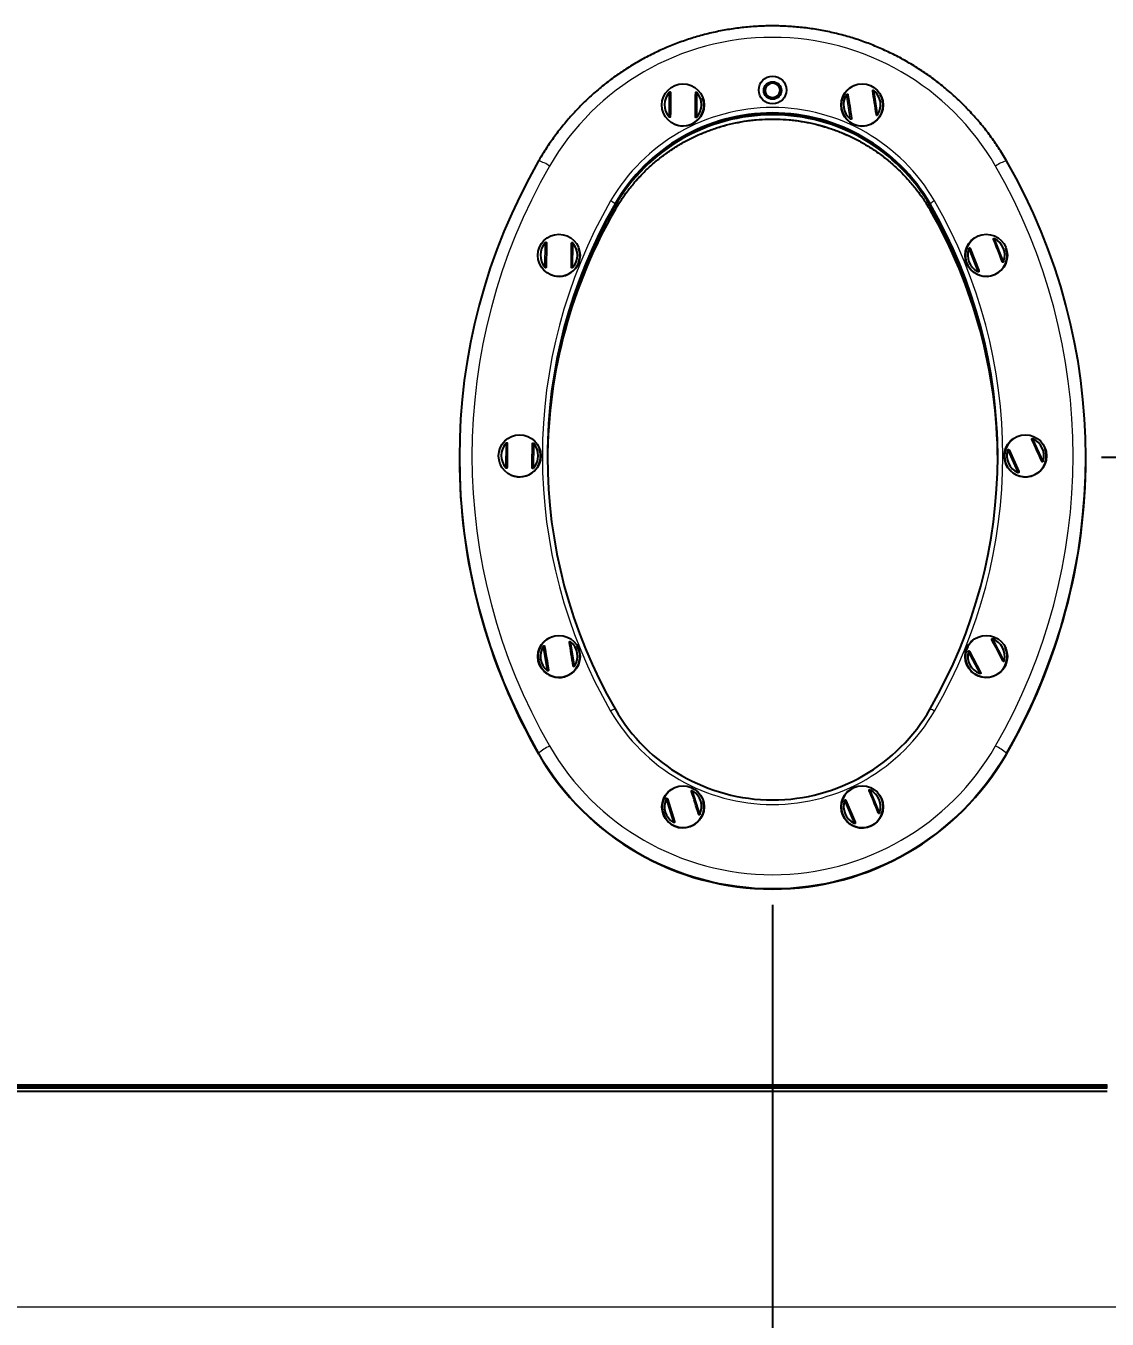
# Model space of a CAD drawing. Header units: millimetres. Extents: x -218071 to -203542, y 15363 to 51382.
# Drawn here: x -217506.8 to -217463.8, y 51213.1 to 51264.5 of the extents above; entities that cross this region are included whole.
import ezdxf

# ---------------------------------------------------------------- set-up
doc = ezdxf.new("R2010")
doc.units = ezdxf.units.MM
doc.header["$LTSCALE"] = 4
doc.layers.add('TPF-DIMENSIONS', color=3, linetype='Continuous')
doc.layers.add('TPF-EQUIPEMENT', color=7, linetype='Continuous')
doc.dimstyles.new('ISO-25', dxfattribs={"dimtxt": 2.5, "dimasz": 2, "dimexe": 1.25, "dimexo": 0.625, "dimtad": 1, "dimtxsty": 'Standard', "dimcen": -2.5, "dimclrt": 256, "dimadec": 0, "dimazin": 0, "dimtfac": 1, "dimtmove": 0, "dimatfit": 3, "dimfxl": 1, "dimarcsym": 0})

# ---------------------------------------------------------------- blocks, each defined once
blk = doc.blocks.new('*D687')
at = {"layer": 'Defpoints', "color": 0, "transparency": 16777216}
for p in [(-217520.102, 51230.158), (-217477.102, 51230.158), (-217477.102, 51112.158)]:
    blk.add_point(p, dxfattribs=at)
at = {"layer": 'TPF-DIMENSIONS', "color": 0, "lineweight": -2, "transparency": 16777216}
for p, q in [((-217520.102, 51229.533), (-217520.102, 51110.908)), ((-217477.102, 51229.533), (-217477.102, 51110.908)), ((-217518.102, 51112.158), (-217479.102, 51112.158))]:
    blk.add_line(p, q, dxfattribs=at)
at = {"layer": 'TPF-DIMENSIONS', "color": 0, "transparency": 16777216}
for points in [[(-217518.102, 51112.491), (-217518.102, 51111.825), (-217520.102, 51112.158)], [(-217479.102, 51112.491), (-217479.102, 51111.825), (-217477.102, 51112.158)]]:
    blk.add_solid(points, dxfattribs=at)
at = {"layer": 'TPF-DIMENSIONS', "transparency": 16777216, "insert": (-217498.602, 51114.033), "char_height": 2.5, "attachment_point": 5}
blk.add_mtext('43', dxfattribs=at)
blk = doc.blocks.new('*D688')
at = {"layer": 'Defpoints', "color": 0, "transparency": 16777216}
for p in [(-217464.652, 51247.327), (-217421.467, 51247.327), (-217448.852, 51132.036)]:
    blk.add_point(p, dxfattribs=at)
at = {"layer": 'TPF-DIMENSIONS', "color": 0, "lineweight": -2, "transparency": 16777216}
for p, q in [((-217464.027, 51247.327), (-217420.217, 51247.327)), ((-217421.467, 51134.036), (-217421.467, 51245.327)), ((-217448.227, 51132.036), (-217420.217, 51132.036))]:
    blk.add_line(p, q, dxfattribs=at)
at = {"layer": 'TPF-DIMENSIONS', "color": 0, "transparency": 16777216}
for points in [[(-217421.8, 51245.327), (-217421.133, 51245.327), (-217421.467, 51247.327)], [(-217421.8, 51134.036), (-217421.133, 51134.036), (-217421.467, 51132.036)]]:
    blk.add_solid(points, dxfattribs=at)
at = {"layer": 'TPF-DIMENSIONS', "transparency": 16777216, "insert": (-217423.342, 51189.682), "char_height": 2.5, "attachment_point": 5, "rotation": 90}
blk.add_mtext('115', dxfattribs=at)

msp = doc.modelspace()

# ---------------------------------------------------------------- linework, layer by layer
at = {"layer": 'TPF-EQUIPEMENT', "color": 8, "linetype": 'Continuous', "lineweight": 18, "transparency": 33554671}
for p, q in [((-217481.217, 51260.848), (-217481.208, 51261.823)), ((-217480.108, 51261.813), (-217480.117, 51260.838)), ((-217477.425, 51261.788), (-217477.45, 51261.88)), ((-217473.072, 51261.895), (-217472.925, 51260.931)), ((-217474.013, 51260.767), (-217474.159, 51261.731)), ((-217483.366, 51257.318), (-217483.371, 51257.321)), ((-217483.366, 51257.389), (-217483.366, 51257.33)), ((-217483.366, 51257.318), (-217483.366, 51257.15)), ((-217470.839, 51257.389), (-217470.839, 51257.33)), ((-217470.834, 51257.321), (-217470.839, 51257.318)), ((-217470.839, 51257.318), (-217470.839, 51257.15)), ((-217486.15, 51254.871), (-217486.141, 51255.846)), ((-217485.041, 51255.836), (-217485.05, 51254.861)), ((-217468.274, 51256.007), (-217467.92, 51255.098)), ((-217468.945, 51254.701), (-217469.3, 51255.609)), ((-217466.754, 51248.054), (-217466.35, 51247.166)), ((-217487.707, 51246.902), (-217487.698, 51247.877)), ((-217486.598, 51247.867), (-217486.607, 51246.892)), ((-217467.351, 51246.714), (-217467.755, 51247.602)), ((-217486.06, 51238.846), (-217486.216, 51239.808)), ((-217485.131, 51239.983), (-217484.974, 51239.021)), ((-217468.35, 51240.101), (-217467.895, 51239.237)), ((-217468.869, 51238.728), (-217469.324, 51239.592)), ((-217486.401, 51235.555), (-217486.401, 51235.522)), ((-217467.804, 51235.555), (-217467.804, 51235.522)), ((-217480.283, 51234.065), (-217479.992, 51233.134)), ((-217473.223, 51234.098), (-217472.846, 51233.198)), ((-217481.043, 51232.809), (-217481.333, 51233.741)), ((-217473.862, 51232.777), (-217474.238, 51233.677)), ((-217463.802, 51222.331), (-217463.802, 51222.383)), ((-217463.802, 51222.317), (-217463.802, 51222.331)), ((-217463.802, 51222.248), (-217463.802, 51222.317)), ((-217638.552, 51213.557), (-217444.652, 51213.557))]:
    msp.add_line(p, q, dxfattribs=at)
at = {"layer": 'TPF-EQUIPEMENT', "color": 7, "linetype": 'Continuous', "lineweight": 25, "transparency": 33554671}
for p, q in [((-217480.167, 51260.861), (-217480.159, 51261.8)), ((-217477.425, 51261.788), (-217477.432, 51261.781)), ((-217477.386, 51261.808), (-217477.427, 51261.768)), ((-217477.386, 51261.808), (-217477.386, 51261.821)), ((-217476.819, 51262.004), (-217476.819, 51262.017)), ((-217477.269, 51261.592), (-217477.252, 51261.608)), ((-217474.107, 51261.725), (-217473.966, 51260.797)), ((-217485.1, 51254.884), (-217485.091, 51255.823)), ((-217469.246, 51255.615), (-217468.905, 51254.74)), ((-217486.657, 51246.915), (-217486.648, 51247.853)), ((-217467.702, 51247.61), (-217467.313, 51246.755)), ((-217489.552, 51247.327), (-217489.552, 51247.294)), ((-217464.652, 51247.294), (-217464.652, 51247.327)), ((-217486.164, 51239.803), (-217486.014, 51238.876)), ((-217469.271, 51239.603), (-217468.834, 51238.772)), ((-217481.28, 51233.742), (-217481.001, 51232.846)), ((-217474.185, 51233.683), (-217473.823, 51232.817)), ((-217533.756, 51222.383), (-217463.802, 51222.383)), ((-217533.701, 51222.331), (-217463.802, 51222.331)), ((-217463.802, 51222.317), (-217533.69, 51222.317)), ((-217463.802, 51222.248), (-217533.645, 51222.248)), ((-217533.607, 51222.127), (-217463.802, 51222.127))]:
    msp.add_line(p, q, dxfattribs=at)
at = {"layer": 'TPF-EQUIPEMENT', "color": 7, "linetype": 'Continuous', "lineweight": 25, "transparency": 33554671, "flags": 128}
for points in [[(-217481.158, 51261.809), (-217481.159, 51261.706), (-217481.161, 51261.593), (-217481.162, 51261.475), (-217481.163, 51261.352), (-217481.164, 51261.227), (-217481.165, 51261.104), (-217481.166, 51260.984), (-217481.167, 51260.871)], [(-217480.167, 51260.861), (-217480.166, 51260.975), (-217480.165, 51261.095), (-217480.164, 51261.218), (-217480.163, 51261.343), (-217480.162, 51261.466), (-217480.161, 51261.584), (-217480.16, 51261.696), (-217480.159, 51261.8)], [(-217472.977, 51260.946), (-217472.994, 51261.058), (-217473.011, 51261.177), (-217473.029, 51261.299), (-217473.048, 51261.422), (-217473.066, 51261.543), (-217473.085, 51261.661), (-217473.102, 51261.771), (-217473.118, 51261.873)], [(-217474.107, 51261.725), (-217474.091, 51261.622), (-217474.073, 51261.512), (-217474.055, 51261.394), (-217474.037, 51261.273), (-217474.018, 51261.15), (-217474, 51261.028), (-217473.982, 51260.909), (-217473.966, 51260.797)], [(-217486.091, 51255.832), (-217486.092, 51255.728), (-217486.093, 51255.616), (-217486.094, 51255.497), (-217486.095, 51255.375), (-217486.097, 51255.25), (-217486.098, 51255.127), (-217486.099, 51255.007), (-217486.1, 51254.893)], [(-217485.1, 51254.884), (-217485.099, 51254.998), (-217485.098, 51255.118), (-217485.097, 51255.241), (-217485.095, 51255.366), (-217485.094, 51255.488), (-217485.093, 51255.607), (-217485.092, 51255.719), (-217485.091, 51255.823)], [(-217487.648, 51247.862), (-217487.649, 51247.759), (-217487.65, 51247.647), (-217487.651, 51247.528), (-217487.652, 51247.405), (-217487.654, 51247.281), (-217487.655, 51247.157), (-217487.656, 51247.038), (-217487.657, 51246.924)], [(-217486.657, 51246.915), (-217486.656, 51247.029), (-217486.655, 51247.148), (-217486.654, 51247.272), (-217486.653, 51247.396), (-217486.651, 51247.519), (-217486.65, 51247.638), (-217486.649, 51247.75), (-217486.648, 51247.853)], [(-217486.164, 51239.803), (-217486.147, 51239.701), (-217486.128, 51239.59), (-217486.109, 51239.473), (-217486.089, 51239.352), (-217486.069, 51239.229), (-217486.05, 51239.107), (-217486.031, 51238.989), (-217486.014, 51238.876)], [(-217485.027, 51239.035), (-217485.044, 51239.148), (-217485.063, 51239.266), (-217485.082, 51239.388), (-217485.102, 51239.51), (-217485.122, 51239.632), (-217485.141, 51239.749), (-217485.16, 51239.86), (-217485.177, 51239.961)]]:
    msp.add_lwpolyline(points, dxfattribs=at)
at = {"layer": 'TPF-EQUIPEMENT', "color": 7, "linetype": 'Continuous', "lineweight": 25, "transparency": 33554671}
for centre, radius in [((-217477.101, 51261.915), 0.549), ((-217480.663, 51261.321), 0.839), ((-217477.102, 51261.898), 0.349), ((-217473.542, 51261.321), 0.839), ((-217485.596, 51255.344), 0.839), ((-217468.609, 51255.344), 0.839), ((-217487.153, 51247.375), 0.839), ((-217467.051, 51247.375), 0.839), ((-217485.595, 51239.405), 0.839), ((-217468.608, 51239.405), 0.839), ((-217480.662, 51233.428), 0.839), ((-217473.541, 51233.428), 0.839)]:
    msp.add_circle(centre, radius, dxfattribs=at)
at = {"layer": 'TPF-EQUIPEMENT', "color": 8, "linetype": 'Continuous', "lineweight": 18, "transparency": 33554671}
for centre, radius, start, end in [((-217477.102, 51253.769), 10.24, 30.0381, 149.9619), ((-217477.102, 51261.925), 0.35, 244.7144, 352.6896), ((-217477.102, 51253.784), 7.435, 30.0369, 149.9631), ((-217477.102, 51253.528), 7.235, 30.0369, 149.9631), ((-217465.985, 51247.371), 23.067, 150.0271, 209.9729), ((-217486.786, 51257.722), 1.431, 55.1097, 74.3963), ((-217467.419, 51257.722), 1.431, 105.6037, 124.8903), ((-217488.22, 51247.371), 23.067, 330.0271, 29.9729), ((-217465.965, 51247.371), 20.287, 150.0269, 209.9731), ((-217483.885, 51256.804), 0.783, 48.402, 63.7505), ((-217470.32, 51256.804), 0.783, 116.2495, 131.598), ((-217488.239, 51247.371), 20.287, 330.0269, 29.9731), ((-217483.212, 51236.766), 0.572, 105.6037, 124.8903), ((-217477.102, 51240.958), 7.435, 210.0369, 329.9631), ((-217470.993, 51236.766), 0.572, 55.1097, 74.3963), ((-217485.102, 51234.092), 1.956, 116.2495, 131.598), ((-217477.102, 51240.973), 10.24, 210.0381, 329.9619), ((-217469.103, 51234.092), 1.956, 48.402, 63.7505), ((-217477.102, 51240.932), 10.741, 210.0392, 329.9608)]:
    msp.add_arc(centre, radius, start, end, dxfattribs=at)
at = {"layer": 'TPF-EQUIPEMENT', "color": 7, "linetype": 'Continuous', "lineweight": 25, "transparency": 33554671}
for centre, radius, start, end in [((-217480.668, 51261.331), 0.731, 137.6747, 221.2737), ((-217480.658, 51261.331), 0.731, 317.6747, 41.2737), ((-217477.102, 51261.836), 0.35, 5.1705, 174.8295), ((-217477.102, 51261.884), 0.3, 43.8619, 176.5419), ((-217477.105, 51261.919), 0.298, 148.6227, 199.2309), ((-217477.103, 51261.907), 0.299, 199.2739, 248.5298), ((-217477.102, 51261.92), 0.299, 248.3156, 19.0517), ((-217477.101, 51261.885), 0.298, 3.261, 43.9321), ((-217477.101, 51261.906), 0.299, 19.2439, 41.8059), ((-217473.541, 51261.316), 0.831, 110.4901, 29.7848), ((-217473.538, 51261.331), 0.732, 326.8382, 50.4248), ((-217480.662, 51261.319), 0.83, 245.9452, 20.5748), ((-217473.547, 51261.331), 0.732, 146.8382, 230.4248), ((-217477.102, 51253.768), 7.235, 30.0369, 149.9631), ((-217477.102, 51253.709), 7.235, 30.0369, 149.9631), ((-217477.102, 51253.697), 7.235, 30.0369, 149.9631), ((-217465.989, 51247.327), 23.564, 150.0269, 209.9731), ((-217488.216, 51247.327), 23.564, 330.0269, 29.9731), ((-217465.964, 51247.354), 20.088, 150.0269, 209.9731), ((-217465.958, 51247.292), 20.094, 150.0301, 179.9096), ((-217465.959, 51247.28), 20.094, 150.0297, 179.8926), ((-217488.241, 51247.354), 20.088, 330.0269, 29.9731), ((-217488.246, 51247.292), 20.094, 0.09, 29.9703), ((-217488.247, 51247.28), 20.094, 0.1078, 29.9699), ((-217465.958, 51247.112), 20.094, 150.0301, 179.6522), ((-217488.246, 51247.112), 20.094, 0.3474, 29.9703), ((-217485.6, 51255.354), 0.731, 137.6747, 221.2737), ((-217485.595, 51255.341), 0.83, 245.9452, 20.5748), ((-217485.591, 51255.354), 0.731, 317.6747, 41.2737), ((-217468.609, 51255.34), 0.831, 123.0877, 19.5189), ((-217491.023, 51246.601), 24.568, 20.2422, 22.4317), ((-217468.606, 51255.354), 0.732, 339.5741, 63.0998), ((-217468.613, 51255.354), 0.732, 159.5741, 243.0998), ((-217491.955, 51246.24), 24.568, 20.2422, 22.4317), ((-217467.052, 51247.37), 0.831, 126.1809, 22.608), ((-217486.245, 51238.654), 21.591, 23.22, 25.7118), ((-217467.049, 51247.384), 0.733, 342.7139, 66.2179), ((-217487.157, 51247.384), 0.731, 137.6747, 221.2737), ((-217487.152, 51247.372), 0.83, 245.9452, 20.5748), ((-217487.148, 51247.384), 0.731, 317.6747, 41.2737), ((-217467.056, 51247.384), 0.733, 162.7139, 246.2179), ((-217487.156, 51238.243), 21.591, 23.22, 25.7118), ((-217465.982, 51247.297), 23.571, 180.0057, 209.9701), ((-217488.223, 51247.297), 23.571, 330.0299, 359.9943), ((-217485.594, 51239.4), 0.831, 111.0656, 30.3587), ((-217485.6, 51239.414), 0.732, 147.4204, 231.0052), ((-217485.591, 51239.415), 0.732, 327.4204, 51.0052), ((-217468.609, 51239.401), 0.831, 129.4459, 25.8727), ((-217485.15, 51230.707), 19.199, 26.3698, 29.1726), ((-217468.606, 51239.414), 0.733, 346.0319, 69.5105), ((-217468.613, 51239.415), 0.733, 166.0319, 249.5105), ((-217486.035, 51230.244), 19.199, 26.3698, 29.1726), ((-217477.102, 51240.939), 7.235, 210.0369, 329.9631), ((-217477.102, 51240.899), 10.741, 210.0392, 329.9608), ((-217480.662, 51233.423), 0.831, 119.095, 15.5364), ((-217508.867, 51224.655), 30.045, 16.4066, 18.1966), ((-217480.659, 51233.437), 0.732, 335.5266, 59.0766), ((-217473.541, 51233.424), 0.831, 124.4196, 20.8486), ((-217494.466, 51224.695), 23.183, 21.5237, 23.8442), ((-217473.539, 51233.437), 0.732, 340.9257, 64.4422), ((-217480.667, 51233.437), 0.732, 155.5266, 239.0766), ((-217509.823, 51224.36), 30.045, 16.4066, 18.1966), ((-217473.546, 51233.437), 0.732, 160.9257, 244.4422), ((-217495.389, 51224.312), 23.183, 21.5237, 23.8442)]:
    msp.add_arc(centre, radius, start, end, dxfattribs=at)
for points, knots in [([(-217467.805, 51259.101), (-217467.857, 51259.191), (-217468.008, 51259.448), (-217468.278, 51259.859), (-217468.622, 51260.327), (-217468.991, 51260.776), (-217469.384, 51261.204), (-217469.8, 51261.61), (-217470.237, 51261.993), (-217470.694, 51262.352), (-217471.17, 51262.686), (-217471.664, 51262.994), (-217472.174, 51263.274), (-217472.698, 51263.527), (-217473.235, 51263.75), (-217473.784, 51263.945), (-217474.342, 51264.109), (-217474.909, 51264.243), (-217475.482, 51264.346), (-217476.06, 51264.418), (-217476.641, 51264.459), (-217477.223, 51264.468), (-217477.805, 51264.446), (-217478.385, 51264.393), (-217478.961, 51264.308), (-217479.531, 51264.192), (-217480.095, 51264.045), (-217480.649, 51263.868), (-217481.193, 51263.661), (-217481.725, 51263.426), (-217482.244, 51263.162), (-217482.747, 51262.87), (-217483.234, 51262.551), (-217483.702, 51262.207), (-217484.152, 51261.838), (-217484.58, 51261.445), (-217484.986, 51261.029), (-217485.369, 51260.592), (-217485.728, 51260.135), (-217486.056, 51259.668), (-217486.274, 51259.319), (-217486.383, 51259.131), (-217486.4, 51259.101)], [0, 0, 0, 0, 0.013935, 0.039793, 0.065655, 0.091516, 0.117378, 0.143241, 0.169103, 0.194967, 0.22083, 0.246694, 0.272558, 0.298422, 0.324287, 0.350152, 0.376017, 0.401883, 0.427748, 0.453614, 0.47948, 0.505347, 0.531213, 0.557079, 0.582945, 0.608811, 0.634677, 0.660543, 0.686409, 0.712274, 0.73814, 0.764005, 0.789869, 0.815734, 0.841598, 0.867462, 0.893325, 0.919188, 0.945051, 0.970913, 0.995415, 1, 1, 1, 1]), ([(-217481.208, 51261.823), (-217481.204, 51261.827), (-217481.198, 51261.834), (-217481.188, 51261.84), (-217481.18, 51261.843), (-217481.173, 51261.842), (-217481.167, 51261.839), (-217481.161, 51261.831), (-217481.159, 51261.82), (-217481.159, 51261.811), (-217481.158, 51261.809)], [0, 0, 0, 0, 0.162591, 0.272732, 0.360768, 0.449106, 0.532458, 0.668131, 0.902571, 1, 1, 1, 1]), ([(-217480.159, 51261.8), (-217480.158, 51261.808), (-217480.157, 51261.82), (-217480.15, 51261.83), (-217480.144, 51261.833), (-217480.137, 51261.833), (-217480.129, 51261.83), (-217480.119, 51261.824), (-217480.112, 51261.817), (-217480.108, 51261.813)], [0, 0, 0, 0, 0.3349613, 0.4430325, 0.5519687, 0.6356631, 0.7193111, 0.8331976, 1, 1, 1, 1]), ([(-217477.386, 51261.821), (-217477.386, 51261.821), (-217477.386, 51261.821), (-217477.389, 51261.82), (-217477.396, 51261.815), (-217477.406, 51261.806), (-217477.416, 51261.796), (-217477.422, 51261.791), (-217477.425, 51261.788)], [0, 0, 0, 0, 0.115609, 0.229851, 0.459452, 0.707307, 0.851054, 1, 1, 1, 1]), ([(-217473.118, 51261.873), (-217473.119, 51261.882), (-217473.12, 51261.894), (-217473.115, 51261.904), (-217473.11, 51261.909), (-217473.103, 51261.91), (-217473.094, 51261.908), (-217473.083, 51261.904), (-217473.076, 51261.898), (-217473.072, 51261.895)], [0, 0, 0, 0, 0.334961, 0.443033, 0.551969, 0.635663, 0.719311, 0.833198, 1, 1, 1, 1]), ([(-217477.252, 51261.608), (-217477.249, 51261.611), (-217477.243, 51261.616), (-217477.233, 51261.626), (-217477.223, 51261.635), (-217477.216, 51261.64), (-217477.213, 51261.642), (-217477.213, 51261.641), (-217477.213, 51261.641)], [0, 0, 0, 0, 0.145858, 0.290178, 0.541053, 0.770746, 0.88468, 1, 1, 1, 1]), ([(-217474.159, 51261.731), (-217474.156, 51261.735), (-217474.151, 51261.743), (-217474.142, 51261.75), (-217474.134, 51261.754), (-217474.127, 51261.755), (-217474.12, 51261.753), (-217474.113, 51261.746), (-217474.109, 51261.735), (-217474.107, 51261.727), (-217474.107, 51261.725)], [0, 0, 0, 0, 0.162591, 0.272732, 0.360768, 0.449106, 0.532458, 0.668131, 0.902571, 1, 1, 1, 1]), ([(-217483.366, 51257.148), (-217483.325, 51257.217), (-217483.204, 51257.423), (-217482.982, 51257.753), (-217482.691, 51258.131), (-217482.376, 51258.489), (-217482.038, 51258.825), (-217481.678, 51259.139), (-217481.298, 51259.428), (-217480.9, 51259.691), (-217480.486, 51259.928), (-217480.056, 51260.136), (-217479.614, 51260.316), (-217479.16, 51260.467), (-217478.698, 51260.587), (-217478.228, 51260.677), (-217477.754, 51260.735), (-217477.277, 51260.763), (-217476.799, 51260.758), (-217476.323, 51260.723), (-217475.849, 51260.656), (-217475.382, 51260.558), (-217474.922, 51260.429), (-217474.471, 51260.271), (-217474.032, 51260.083), (-217473.606, 51259.867), (-217473.196, 51259.623), (-217472.803, 51259.352), (-217472.428, 51259.057), (-217472.074, 51258.737), (-217471.742, 51258.395), (-217471.433, 51258.031), (-217471.154, 51257.655), (-217470.961, 51257.357), (-217470.862, 51257.187), (-217470.839, 51257.148)], [0, 0, 0, 0, 0.015925, 0.047432, 0.078942, 0.110452, 0.141961, 0.173468, 0.204975, 0.23648, 0.267985, 0.299488, 0.33099, 0.362492, 0.393993, 0.425494, 0.456993, 0.488493, 0.519992, 0.551491, 0.58299, 0.61449, 0.645989, 0.677489, 0.708989, 0.74049, 0.771992, 0.803495, 0.834998, 0.866503, 0.898008, 0.929515, 0.961023, 0.990878, 1, 1, 1, 1]), ([(-217481.167, 51260.871), (-217481.168, 51260.861), (-217481.168, 51260.848), (-217481.176, 51260.836), (-217481.182, 51260.831), (-217481.189, 51260.83), (-217481.197, 51260.832), (-217481.207, 51260.838), (-217481.213, 51260.844), (-217481.217, 51260.848)], [0, 0, 0, 0, 0.334961, 0.443033, 0.551969, 0.635663, 0.719311, 0.833198, 1, 1, 1, 1]), ([(-217480.117, 51260.838), (-217480.121, 51260.834), (-217480.127, 51260.828), (-217480.138, 51260.822), (-217480.146, 51260.82), (-217480.153, 51260.822), (-217480.159, 51260.826), (-217480.165, 51260.836), (-217480.167, 51260.849), (-217480.167, 51260.859), (-217480.167, 51260.861)], [0, 0, 0, 0, 0.162591, 0.272732, 0.360768, 0.449106, 0.532458, 0.668131, 0.902571, 1, 1, 1, 1]), ([(-217473.966, 51260.797), (-217473.965, 51260.787), (-217473.964, 51260.774), (-217473.969, 51260.761), (-217473.975, 51260.756), (-217473.982, 51260.753), (-217473.99, 51260.754), (-217474.001, 51260.758), (-217474.008, 51260.764), (-217474.013, 51260.767)], [0, 0, 0, 0, 0.334961, 0.443033, 0.551969, 0.635663, 0.719311, 0.833198, 1, 1, 1, 1]), ([(-217472.925, 51260.931), (-217472.928, 51260.926), (-217472.934, 51260.919), (-217472.943, 51260.912), (-217472.95, 51260.909), (-217472.957, 51260.909), (-217472.964, 51260.912), (-217472.971, 51260.921), (-217472.975, 51260.933), (-217472.977, 51260.943), (-217472.977, 51260.946)], [0, 0, 0, 0, 0.162591, 0.272732, 0.360768, 0.449106, 0.532458, 0.668131, 0.902571, 1, 1, 1, 1]), ([(-217486.141, 51255.846), (-217486.137, 51255.85), (-217486.131, 51255.856), (-217486.121, 51255.863), (-217486.112, 51255.865), (-217486.106, 51255.865), (-217486.099, 51255.862), (-217486.093, 51255.854), (-217486.091, 51255.843), (-217486.091, 51255.834), (-217486.091, 51255.832)], [0, 0, 0, 0, 0.162591, 0.272732, 0.360768, 0.449106, 0.532458, 0.668131, 0.902571, 1, 1, 1, 1]), ([(-217485.091, 51255.823), (-217485.091, 51255.831), (-217485.09, 51255.843), (-217485.083, 51255.852), (-217485.077, 51255.856), (-217485.069, 51255.856), (-217485.061, 51255.853), (-217485.051, 51255.847), (-217485.045, 51255.84), (-217485.041, 51255.836)], [0, 0, 0, 0, 0.3349613, 0.4430325, 0.5519687, 0.6356631, 0.7193111, 0.8331976, 1, 1, 1, 1]), ([(-217469.3, 51255.609), (-217469.297, 51255.614), (-217469.294, 51255.623), (-217469.287, 51255.632), (-217469.28, 51255.638), (-217469.273, 51255.64), (-217469.266, 51255.64), (-217469.257, 51255.634), (-217469.251, 51255.625), (-217469.247, 51255.617), (-217469.246, 51255.615)], [0, 0, 0, 0, 0.162591, 0.272732, 0.360768, 0.449106, 0.532458, 0.668131, 0.902571, 1, 1, 1, 1]), ([(-217468.314, 51255.976), (-217468.317, 51255.984), (-217468.321, 51255.995), (-217468.318, 51256.007), (-217468.314, 51256.012), (-217468.308, 51256.015), (-217468.3, 51256.015), (-217468.288, 51256.013), (-217468.28, 51256.009), (-217468.274, 51256.007)], [0, 0, 0, 0, 0.334961, 0.443033, 0.551969, 0.635663, 0.719311, 0.833198, 1, 1, 1, 1]), ([(-217486.1, 51254.893), (-217486.1, 51254.884), (-217486.101, 51254.871), (-217486.108, 51254.859), (-217486.114, 51254.854), (-217486.121, 51254.853), (-217486.129, 51254.855), (-217486.14, 51254.86), (-217486.146, 51254.867), (-217486.15, 51254.871)], [0, 0, 0, 0, 0.334961, 0.443033, 0.551969, 0.635663, 0.719311, 0.833198, 1, 1, 1, 1]), ([(-217485.05, 51254.861), (-217485.054, 51254.857), (-217485.06, 51254.851), (-217485.07, 51254.845), (-217485.078, 51254.843), (-217485.085, 51254.845), (-217485.091, 51254.849), (-217485.097, 51254.859), (-217485.1, 51254.872), (-217485.1, 51254.881), (-217485.1, 51254.884)], [0, 0, 0, 0, 0.162591, 0.272732, 0.360768, 0.449106, 0.532458, 0.668131, 0.902571, 1, 1, 1, 1]), ([(-217468.905, 51254.74), (-217468.902, 51254.731), (-217468.898, 51254.718), (-217468.901, 51254.704), (-217468.905, 51254.698), (-217468.911, 51254.694), (-217468.919, 51254.693), (-217468.931, 51254.694), (-217468.94, 51254.698), (-217468.945, 51254.701)], [0, 0, 0, 0, 0.334961, 0.443033, 0.551969, 0.635663, 0.719311, 0.833198, 1, 1, 1, 1]), ([(-217467.92, 51255.098), (-217467.922, 51255.093), (-217467.925, 51255.085), (-217467.932, 51255.076), (-217467.939, 51255.071), (-217467.946, 51255.07), (-217467.953, 51255.071), (-217467.962, 51255.079), (-217467.968, 51255.09), (-217467.972, 51255.099), (-217467.973, 51255.101)], [0, 0, 0, 0, 0.162591, 0.272732, 0.360768, 0.449106, 0.532458, 0.668131, 0.902571, 1, 1, 1, 1]), ([(-217466.792, 51248.021), (-217466.795, 51248.029), (-217466.799, 51248.04), (-217466.797, 51248.052), (-217466.794, 51248.057), (-217466.787, 51248.06), (-217466.779, 51248.061), (-217466.767, 51248.06), (-217466.759, 51248.056), (-217466.754, 51248.054)], [0, 0, 0, 0, 0.334961, 0.443033, 0.551969, 0.635663, 0.719311, 0.833198, 1, 1, 1, 1]), ([(-217487.698, 51247.877), (-217487.694, 51247.88), (-217487.688, 51247.887), (-217487.678, 51247.893), (-217487.669, 51247.896), (-217487.663, 51247.896), (-217487.656, 51247.893), (-217487.651, 51247.884), (-217487.648, 51247.873), (-217487.648, 51247.865), (-217487.648, 51247.862)], [0, 0, 0, 0, 0.162591, 0.272732, 0.360768, 0.449106, 0.532458, 0.668131, 0.902571, 1, 1, 1, 1]), ([(-217486.648, 51247.853), (-217486.648, 51247.862), (-217486.647, 51247.873), (-217486.64, 51247.883), (-217486.634, 51247.886), (-217486.626, 51247.886), (-217486.618, 51247.884), (-217486.608, 51247.877), (-217486.602, 51247.871), (-217486.598, 51247.867)], [0, 0, 0, 0, 0.334961, 0.443033, 0.551969, 0.635663, 0.719311, 0.833198, 1, 1, 1, 1]), ([(-217467.755, 51247.602), (-217467.754, 51247.607), (-217467.751, 51247.616), (-217467.744, 51247.625), (-217467.737, 51247.631), (-217467.731, 51247.634), (-217467.724, 51247.634), (-217467.715, 51247.629), (-217467.707, 51247.62), (-217467.703, 51247.612), (-217467.702, 51247.61)], [0, 0, 0, 0, 0.162591, 0.272732, 0.360768, 0.449106, 0.532458, 0.668131, 0.902571, 1, 1, 1, 1]), ([(-217487.657, 51246.924), (-217487.657, 51246.914), (-217487.658, 51246.901), (-217487.665, 51246.889), (-217487.671, 51246.884), (-217487.679, 51246.883), (-217487.687, 51246.885), (-217487.697, 51246.891), (-217487.703, 51246.898), (-217487.707, 51246.902)], [0, 0, 0, 0, 0.334961, 0.443033, 0.551969, 0.635663, 0.719311, 0.833198, 1, 1, 1, 1]), ([(-217486.607, 51246.892), (-217486.611, 51246.888), (-217486.617, 51246.881), (-217486.627, 51246.876), (-217486.635, 51246.874), (-217486.642, 51246.875), (-217486.649, 51246.879), (-217486.654, 51246.889), (-217486.657, 51246.902), (-217486.657, 51246.912), (-217486.657, 51246.915)], [0, 0, 0, 0, 0.162591, 0.272732, 0.360768, 0.449106, 0.532458, 0.668131, 0.902571, 1, 1, 1, 1]), ([(-217466.35, 51247.166), (-217466.351, 51247.161), (-217466.354, 51247.153), (-217466.361, 51247.143), (-217466.368, 51247.138), (-217466.374, 51247.136), (-217466.381, 51247.138), (-217466.39, 51247.145), (-217466.398, 51247.155), (-217466.401, 51247.164), (-217466.403, 51247.167)], [0, 0, 0, 0, 0.162591, 0.272732, 0.360768, 0.449106, 0.532458, 0.668131, 0.902571, 1, 1, 1, 1]), ([(-217467.313, 51246.755), (-217467.31, 51246.746), (-217467.306, 51246.734), (-217467.308, 51246.72), (-217467.311, 51246.713), (-217467.318, 51246.709), (-217467.326, 51246.707), (-217467.338, 51246.708), (-217467.346, 51246.712), (-217467.351, 51246.714)], [0, 0, 0, 0, 0.334961, 0.443033, 0.551969, 0.635663, 0.719311, 0.833198, 1, 1, 1, 1]), ([(-217486.216, 51239.808), (-217486.213, 51239.813), (-217486.208, 51239.82), (-217486.199, 51239.828), (-217486.191, 51239.832), (-217486.185, 51239.833), (-217486.178, 51239.831), (-217486.17, 51239.824), (-217486.166, 51239.813), (-217486.165, 51239.805), (-217486.164, 51239.803)], [0, 0, 0, 0, 0.162591, 0.272732, 0.360768, 0.449106, 0.532458, 0.668131, 0.902571, 1, 1, 1, 1]), ([(-217485.177, 51239.961), (-217485.178, 51239.97), (-217485.179, 51239.981), (-217485.174, 51239.992), (-217485.169, 51239.997), (-217485.162, 51239.998), (-217485.154, 51239.997), (-217485.142, 51239.992), (-217485.135, 51239.986), (-217485.131, 51239.983)], [0, 0, 0, 0, 0.334961, 0.443033, 0.551969, 0.635663, 0.719311, 0.833198, 1, 1, 1, 1]), ([(-217468.386, 51240.066), (-217468.389, 51240.074), (-217468.394, 51240.084), (-217468.393, 51240.096), (-217468.39, 51240.101), (-217468.384, 51240.105), (-217468.376, 51240.106), (-217468.364, 51240.105), (-217468.355, 51240.102), (-217468.35, 51240.101)], [0, 0, 0, 0, 0.334961, 0.443033, 0.551969, 0.635663, 0.719311, 0.833198, 1, 1, 1, 1]), ([(-217469.324, 51239.592), (-217469.322, 51239.597), (-217469.32, 51239.606), (-217469.314, 51239.616), (-217469.308, 51239.622), (-217469.301, 51239.625), (-217469.294, 51239.626), (-217469.284, 51239.621), (-217469.277, 51239.613), (-217469.272, 51239.605), (-217469.271, 51239.603)], [0, 0, 0, 0, 0.162591, 0.272732, 0.360768, 0.449106, 0.532458, 0.668131, 0.902571, 1, 1, 1, 1]), ([(-217467.895, 51239.237), (-217467.897, 51239.232), (-217467.899, 51239.223), (-217467.905, 51239.214), (-217467.911, 51239.208), (-217467.918, 51239.206), (-217467.925, 51239.207), (-217467.935, 51239.213), (-217467.942, 51239.224), (-217467.947, 51239.232), (-217467.948, 51239.235)], [0, 0, 0, 0, 0.162591, 0.272732, 0.360768, 0.449106, 0.532458, 0.668131, 0.902571, 1, 1, 1, 1]), ([(-217486.014, 51238.876), (-217486.013, 51238.867), (-217486.012, 51238.854), (-217486.017, 51238.84), (-217486.022, 51238.835), (-217486.029, 51238.833), (-217486.037, 51238.833), (-217486.048, 51238.837), (-217486.056, 51238.843), (-217486.06, 51238.846)], [0, 0, 0, 0, 0.334961, 0.443033, 0.551969, 0.635663, 0.719311, 0.833198, 1, 1, 1, 1]), ([(-217484.974, 51239.021), (-217484.978, 51239.016), (-217484.983, 51239.009), (-217484.992, 51239.002), (-217484.999, 51238.998), (-217485.006, 51238.998), (-217485.013, 51239.002), (-217485.02, 51239.011), (-217485.025, 51239.023), (-217485.026, 51239.032), (-217485.027, 51239.035)], [0, 0, 0, 0, 0.162591, 0.272732, 0.360768, 0.449106, 0.532458, 0.668131, 0.902571, 1, 1, 1, 1]), ([(-217468.834, 51238.772), (-217468.83, 51238.763), (-217468.825, 51238.751), (-217468.826, 51238.737), (-217468.829, 51238.73), (-217468.835, 51238.726), (-217468.843, 51238.723), (-217468.855, 51238.724), (-217468.864, 51238.727), (-217468.869, 51238.728)], [0, 0, 0, 0, 0.334961, 0.443033, 0.551969, 0.635663, 0.719311, 0.833198, 1, 1, 1, 1]), ([(-217480.325, 51234.037), (-217480.327, 51234.046), (-217480.33, 51234.057), (-217480.327, 51234.068), (-217480.322, 51234.073), (-217480.315, 51234.076), (-217480.307, 51234.076), (-217480.296, 51234.072), (-217480.287, 51234.068), (-217480.283, 51234.065)], [0, 0, 0, 0, 0.334961, 0.443033, 0.551969, 0.635663, 0.719311, 0.833198, 1, 1, 1, 1]), ([(-217473.262, 51234.066), (-217473.265, 51234.074), (-217473.269, 51234.085), (-217473.266, 51234.097), (-217473.263, 51234.102), (-217473.256, 51234.105), (-217473.248, 51234.106), (-217473.236, 51234.104), (-217473.228, 51234.1), (-217473.223, 51234.098)], [0, 0, 0, 0, 0.334961, 0.443033, 0.551969, 0.635663, 0.719311, 0.833198, 1, 1, 1, 1]), ([(-217481.333, 51233.741), (-217481.331, 51233.745), (-217481.327, 51233.754), (-217481.319, 51233.763), (-217481.312, 51233.768), (-217481.305, 51233.769), (-217481.298, 51233.768), (-217481.289, 51233.763), (-217481.284, 51233.753), (-217481.281, 51233.745), (-217481.28, 51233.742)], [0, 0, 0, 0, 0.162591, 0.272732, 0.360768, 0.449106, 0.532458, 0.668131, 0.902571, 1, 1, 1, 1]), ([(-217474.238, 51233.677), (-217474.236, 51233.682), (-217474.233, 51233.69), (-217474.226, 51233.7), (-217474.219, 51233.706), (-217474.213, 51233.708), (-217474.205, 51233.708), (-217474.196, 51233.703), (-217474.19, 51233.693), (-217474.186, 51233.686), (-217474.185, 51233.683)], [0, 0, 0, 0, 0.162591, 0.272732, 0.360768, 0.449106, 0.532458, 0.668131, 0.902571, 1, 1, 1, 1]), ([(-217479.992, 51233.134), (-217479.995, 51233.129), (-217479.999, 51233.121), (-217480.007, 51233.113), (-217480.014, 51233.109), (-217480.021, 51233.108), (-217480.028, 51233.11), (-217480.036, 51233.118), (-217480.042, 51233.129), (-217480.045, 51233.139), (-217480.046, 51233.141)], [0, 0, 0, 0, 0.162591, 0.272732, 0.360768, 0.449106, 0.532458, 0.668131, 0.902571, 1, 1, 1, 1]), ([(-217472.846, 51233.198), (-217472.848, 51233.193), (-217472.852, 51233.184), (-217472.859, 51233.175), (-217472.865, 51233.17), (-217472.872, 51233.169), (-217472.879, 51233.171), (-217472.888, 51233.178), (-217472.895, 51233.189), (-217472.898, 51233.197), (-217472.9, 51233.2)], [0, 0, 0, 0, 0.162591, 0.272732, 0.360768, 0.449106, 0.532458, 0.668131, 0.902571, 1, 1, 1, 1]), ([(-217481.001, 51232.846), (-217480.999, 51232.836), (-217480.996, 51232.824), (-217480.999, 51232.81), (-217481.004, 51232.804), (-217481.01, 51232.801), (-217481.018, 51232.8), (-217481.03, 51232.802), (-217481.038, 51232.807), (-217481.043, 51232.809)], [0, 0, 0, 0, 0.334961, 0.443033, 0.551969, 0.635663, 0.719311, 0.833198, 1, 1, 1, 1]), ([(-217473.823, 51232.817), (-217473.82, 51232.808), (-217473.816, 51232.796), (-217473.818, 51232.782), (-217473.822, 51232.775), (-217473.828, 51232.771), (-217473.836, 51232.77), (-217473.848, 51232.771), (-217473.857, 51232.775), (-217473.862, 51232.777)], [0, 0, 0, 0, 0.334961, 0.443033, 0.551969, 0.635663, 0.719311, 0.833198, 1, 1, 1, 1])]:
    msp.add_open_spline(points, degree=3, knots=knots, dxfattribs=at)

# ---------------------------------------------------------------- dimensions: what is measured, and where the dimension line sits
at = {"layer": 'TPF-DIMENSIONS', "transparency": 33554671}
dim = msp.add_linear_dim(base=(-217421.467, 51247.327), p1=(-217448.852, 51132.036), p2=(-217464.652, 51247.327), angle=90, dimstyle='ISO-25', override={"dimdec": 0}, dxfattribs=at)
dim.commit()
dim.dimension.update_dxf_attribs({"geometry": '*D688', "text_midpoint": (-217421.467, 51189.682), "dimtype": 160})
dim = msp.add_linear_dim(base=(-217477.102, 51112.158), p1=(-217520.102, 51230.158), p2=(-217477.102, 51230.158), dimstyle='ISO-25', dxfattribs=at)
dim.commit()
dim.dimension.update_dxf_attribs({"geometry": '*D687', "text_midpoint": (-217498.602, 51112.158), "dimtype": 160})

doc.saveas('drawing.dxf')
